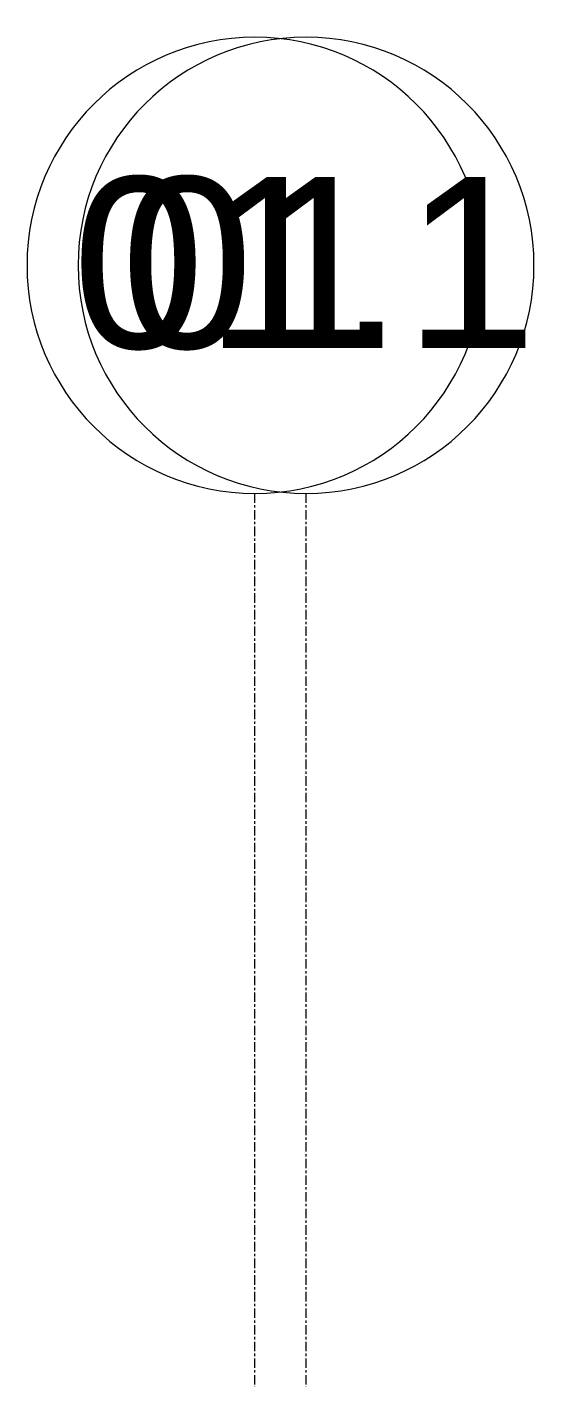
# Model space of a CAD drawing. Header units: inches. Extents: x -3304 to -1623, y 8184 to 9003.
# Drawn here: x -2636.6 to -2609.9, y 8932.2 to 9003.3 of the extents above; entities that cross this region are included whole.
import ezdxf

# ---------------------------------------------------------------- set-up
doc = ezdxf.new("R2010")
doc.units = ezdxf.units.IN
doc.header["$MEASUREMENT"] = 0
doc.linetypes.add('Grid Line 1_2_', pattern=[0.875, 0.5, -0.125, 0.125, -0.125])
doc.layers.add('S-GRID-1', color=1, linetype='Grid Line 1_2_', lineweight=9)
doc.layers.add('S-GRID-IDEN', color=1, linetype='Continuous', lineweight=9)
doc.styles.add('Arial', font='arial.ttf', dxfattribs={"height": 9})

# ---------------------------------------------------------------- blocks, each defined once
blk = doc.blocks.new('Grid - Grid Head - Circle-50561-FLOOR PLAN - 2ND FLOOR')
at = {"layer": 'S-GRID-IDEN'}
for start, end in [(360, 180), (180, 360)]:
    blk.add_arc((0, 0), 0.25, start, end, dxfattribs=at)

msp = doc.modelspace()

# ---------------------------------------------------------------- linework, layer by layer
at = {"layer": 'S-GRID-1'}
for p, q in [((-2624.58668, 8289.59722), (-2624.58668, 8978.71797)), ((-2621.89918, 8289.59722), (-2621.89918, 8978.71797))]:
    msp.add_line(p, q, dxfattribs=at)

# ---------------------------------------------------------------- block references
at = {"layer": 'S-GRID-IDEN', "xscale": 47.99999999999997, "yscale": 47.99999999999997, "zscale": 47.99999999999997}
for p in [(-2624.58668, 8990.71797), (-2621.89918, 8990.71797)]:
    msp.add_blockref('Grid - Grid Head - Circle-50561-FLOOR PLAN - 2ND FLOOR', p, dxfattribs=at)

# ---------------------------------------------------------------- texts
at = {"layer": 'S-GRID-IDEN', "char_height": 9, "attachment_point": 1, "style": 'Arial'}
for s, insert, width in [('01.1', (-2634.2133, 8995.36194), 29.694), ('01', (-2631.65671, 8995.36194), 16.968)]:
    msp.add_mtext(s, dxfattribs=dict(at, insert=insert, width=width))

doc.saveas('drawing.dxf')
